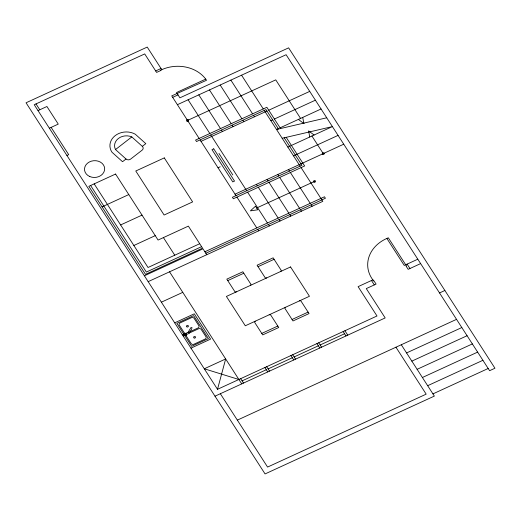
<?xml version="1.0" encoding="UTF-8"?>
<svg xmlns="http://www.w3.org/2000/svg" width="521" height="521" viewBox="0 0 521 521"><rect width="100%" height="100%" fill="white"/><g stroke="black" fill="none" stroke-linecap="round" stroke-linejoin="round"><path stroke-width="0.78" d="M214.997 396.181L385.182 317.934L366.289 288.595L376.09 284.088L374.006 280.858L373.655 281.021L372.899 279.849L358.103 286.648L377.002 315.986L217.504 389.317L225.665 358.949L204.284 368.783L238.892 379.49M185.645 333.44L188.107 332.3L190.901 327.605C194.196 326.048 189.143 333.153 189.188 332.73M126.03 159.003L115.506 149.56L131.793 136.919L142.324 146.362A3.237 2.696 -3.4 0 1 142.109 150.178L130.608 159.1A3.237 2.696 -3.4 0 1 126.03 159.003L122.539 161.712L112.015 152.269A16.131 13.422 -3.4 0 1 115.18 135.642A16.131 13.422 -3.4 0 1 135.284 134.21L145.815 143.653L142.324 146.362M102.064 206.87L128.791 194.574M38.007 110.602L46.923 106.499L58.254 124.102L49.345 128.205M155.675 70.947L161.022 68.492M199.133 138.43L171.735 95.89L206.498 80.286L205.743 79.114L176.515 92.549L179.914 97.831L288.621 47.847L494.95 368.23L489.603 370.692L286.107 54.712L177.407 104.688M172.679 97.355L178.026 94.894M66.916 155.486L68.7 154.665L51.13 127.384M187.54 120.429L275.752 79.869L300.571 118.41M115.558 174.047L88.831 186.329L145.515 274.346L202.539 248.126L188.368 226.121L158.078 240.051L115.564 174.04M201.021 141.36L266.96 111.045M268.738 110.231L309.728 91.383M270.842 120.67L272.626 119.85M274.411 119.029L315.394 100.182M278.299 128.648L276.514 129.469L326.732 117.785M280.077 127.834L321.066 108.987M218.025 167.769L220.207 166.766M287.853 147.072L332.405 126.59L282.18 138.273M120.631 224.948L142.018 215.114M293.518 155.877L338.07 135.388M235.036 194.17L343.736 144.193M133.858 245.482L155.238 235.648M256.645 208.003L314.56 181.373M199.706 243.724L148.029 267.488L94.177 183.874M201.594 246.661L146.355 272.06L90.615 185.515M144.389 275.778L202.995 248.83L206.772 254.697M204.883 251.767L324.479 196.775L325.423 198.247L205.828 253.232M148.166 281.646L322.805 201.353L301.079 167.612M161.393 302.18L182.773 292.353M227.755 280.604L243.795 273.232M258.051 266.674L274.092 259.302M174.685 322.831L194.287 313.818L210.588 339.119L190.986 348.132M373.277 280.435A34.927 29.059 -3.4 0 1 386.875 238.436L388.301 237.784L406.445 265.944L406.087 266.114L408.164 269.337L420.636 263.6M182.272 334.599L182.624 334.436L183.757 336.201L183.405 336.364M182.812 334.729L184.043 334.163M189.761 331.773L197.993 327.989A2.019 1.68 -3.4 0 0 198.827 325.703L194.105 318.37A2.019 1.68 -3.4 0 0 191.376 317.725L180.149 322.883A2.019 1.68 -3.4 0 0 179.315 325.169L184.037 332.509A2.019 1.68 -3.4 0 0 185.782 333.368M184.017 334.938L186.42 333.837M189.188 333.082L198.508 328.797A2.019 1.68 -3.4 0 1 201.236 329.448L205.958 336.781A2.019 1.68 -3.4 0 1 205.124 339.067L193.897 344.231A2.019 1.68 -3.4 0 1 191.168 343.58L186.446 336.247A2.019 1.68 -3.4 0 1 186.538 334.541M183.568 335.908L184.799 335.342M186.388 334.606L188.791 333.505A0.808 0.671 -3.4 0 0 189.143 332.619A0.808 0.671 -3.4 0 0 188.107 332.3M417.803 259.204L404.263 265.43L386.875 238.436M261.77 333.414L277.804 326.042M292.06 319.484L308.1 312.112M242.089 380.871L266.329 369.728M268.107 368.907L292.346 357.764M294.124 356.944L318.364 345.801M320.141 344.98L344.557 333.759M439.535 292.945L444.882 290.484M237.348 420.128L456.539 319.347M406.569 352.938L461.814 327.54M411.844 361.125L467.09 335.726M417.119 369.317L472.365 343.919M422.394 377.51L477.64 352.111M427.669 385.696L482.915 360.298M432.944 393.889L488.184 368.49M298.409 119.4L303.925 123.614M314.065 135.017L308.601 130.875L309.748 137.003M407.109 264.121L409.949 268.517M311.91 136.014L323.241 153.617M280.532 128.537L266.85 107.293L195.57 140.064L196.515 141.536L266.016 109.579L278.52 129M286.198 137.336L304.642 165.971L233.356 198.748L232.412 197.277L301.913 165.326L284.192 137.804M241.562 75.193L263.287 108.935M264.232 110.4L300.129 166.14M371.473 280.506L374.306 284.909M230.868 80.11L252.594 113.852M253.538 115.317L254.482 116.782M288.497 169.592L289.442 171.057M290.386 172.529L310.223 203.333M311.167 204.799L312.112 206.264M401.294 344.746L434.358 396.09L265.065 473.928L26.05 102.787L147.228 47.072L161.777 69.664L160.351 70.322L160.54 70.615L156.619 72.412L144.714 53.93L34.23 104.734L217.504 389.317M395.947 347.207L426.178 394.15L267.579 467.07L220.344 393.72M220.175 85.027L241.9 118.762M242.845 120.234L243.789 121.699M277.804 174.509L278.748 175.974M279.692 177.44L299.529 208.25M300.474 209.716L301.418 211.181M209.481 89.938L231.213 123.679M232.158 125.144L233.102 126.616M267.11 179.426L268.055 180.891M268.999 182.357L288.836 213.167M289.78 214.632L290.731 216.098M198.788 94.855L220.52 128.596M221.464 130.061L222.408 131.533M256.417 184.343L257.361 185.808M258.305 187.273L278.149 218.078M279.093 219.549L280.038 221.015M344.922 330.737L347.761 335.14M343.144 331.558L345.977 335.96M188.094 99.771L209.826 133.513M210.771 134.978L246.667 190.725M247.612 192.19L267.455 222.995M268.4 224.466L269.344 225.932M218.944 153.402L232.796 174.919M200.077 139.895L235.98 195.642M236.925 197.107L256.762 227.911M257.706 229.377L258.65 230.849M318.728 342.779L321.561 347.181M316.944 343.6L319.777 348.002M292.711 354.742L295.544 359.145M290.926 355.563L293.759 359.965M266.693 366.706L269.526 371.108M264.909 367.526L267.742 371.929M163.425 237.596L174.756 255.199M240.676 378.669L243.509 383.072M169.546 271.812L241.724 383.886M184.584 333.401L185.854 335.374M36.014 103.913L39.791 109.781M183.88 334.241L176.866 323.346L193.623 315.648L208.407 338.604L191.656 346.309L184.642 335.413M302.734 117.414L303.88 123.542M280.578 271.532A1.211 1.009 -3.4 0 0 281.079 270.158L273.147 257.836L257.107 265.209L265.046 277.53A1.211 1.009 -3.4 0 0 266.68 277.921M299.471 300.871A1.211 1.009 -3.4 0 1 301.112 301.255L309.044 313.577L293.004 320.956L285.072 308.634A1.211 1.009 -3.4 0 1 285.573 307.26M250.282 285.456A1.211 1.009 -3.4 0 0 250.783 284.088L242.851 271.767L226.811 279.139L234.75 291.46A1.211 1.009 -3.4 0 0 236.384 291.851M269.181 314.795A1.211 1.009 -3.4 0 1 270.816 315.185L278.748 327.507L262.714 334.886L254.776 322.558A1.211 1.009 -3.4 0 1 255.277 321.19M161.067 69.99A33.565 27.926 -3.4 0 1 205.743 79.114M115.506 149.56A11.651 9.691 -3.4 0 1 118.358 138.495A11.651 9.691 -3.4 0 1 131.793 136.919M184.193 333.87L184.154 334.879L185.176 335.394L186.244 334.905L186.284 333.896L185.261 333.381L184.193 333.87M255.498 206.225L250.406 210.868L257.791 209.781L255.498 206.225M164.284 157.896L135.773 171.005L164.115 215.017L192.627 201.907L164.284 157.896M213.734 148.83L211.995 149.631L232.776 181.901L234.522 181.1L213.734 148.83M290.555 266.941L226.407 296.436L245.3 325.775L309.454 296.28L290.555 266.941M314.078 182.122A1.009 0.84 -3.4 0 0 315.57 181.334A1.009 0.84 -3.4 0 0 314.033 180.67A1.009 0.84 -3.4 0 0 314.078 182.122M322.766 154.366A1.009 0.84 -3.4 0 0 324.251 153.571A1.009 0.84 -3.4 0 0 322.714 152.913A1.009 0.84 -3.4 0 0 322.766 154.366M187.065 121.178A1.009 0.84 -3.4 0 0 188.55 120.384A1.009 0.84 -3.4 0 0 187.013 119.726A1.009 0.84 -3.4 0 0 187.065 121.178M89.794 176.547A10.088 8.395 -3.4 0 0 104.656 168.635A10.088 8.395 -3.4 0 0 89.28 162.018A10.088 8.395 -3.4 0 0 89.794 176.547M194.138 337.966A0.97 0.808 -3.4 0 0 195.57 337.211A0.97 0.808 -3.4 0 0 194.092 336.573A0.97 0.808 -3.4 0 0 194.138 337.966M187.006 326.895A0.97 0.808 -3.4 0 0 188.433 326.133A0.97 0.808 -3.4 0 0 186.961 325.501A0.97 0.808 -3.4 0 0 187.006 326.895M184.642 335.283A1.211 1.003 -3.4 0 0 186.427 334.332A1.211 1.003 -3.4 0 0 184.584 333.544A1.211 1.003 -3.4 0 0 184.642 335.283"/></g></svg>
